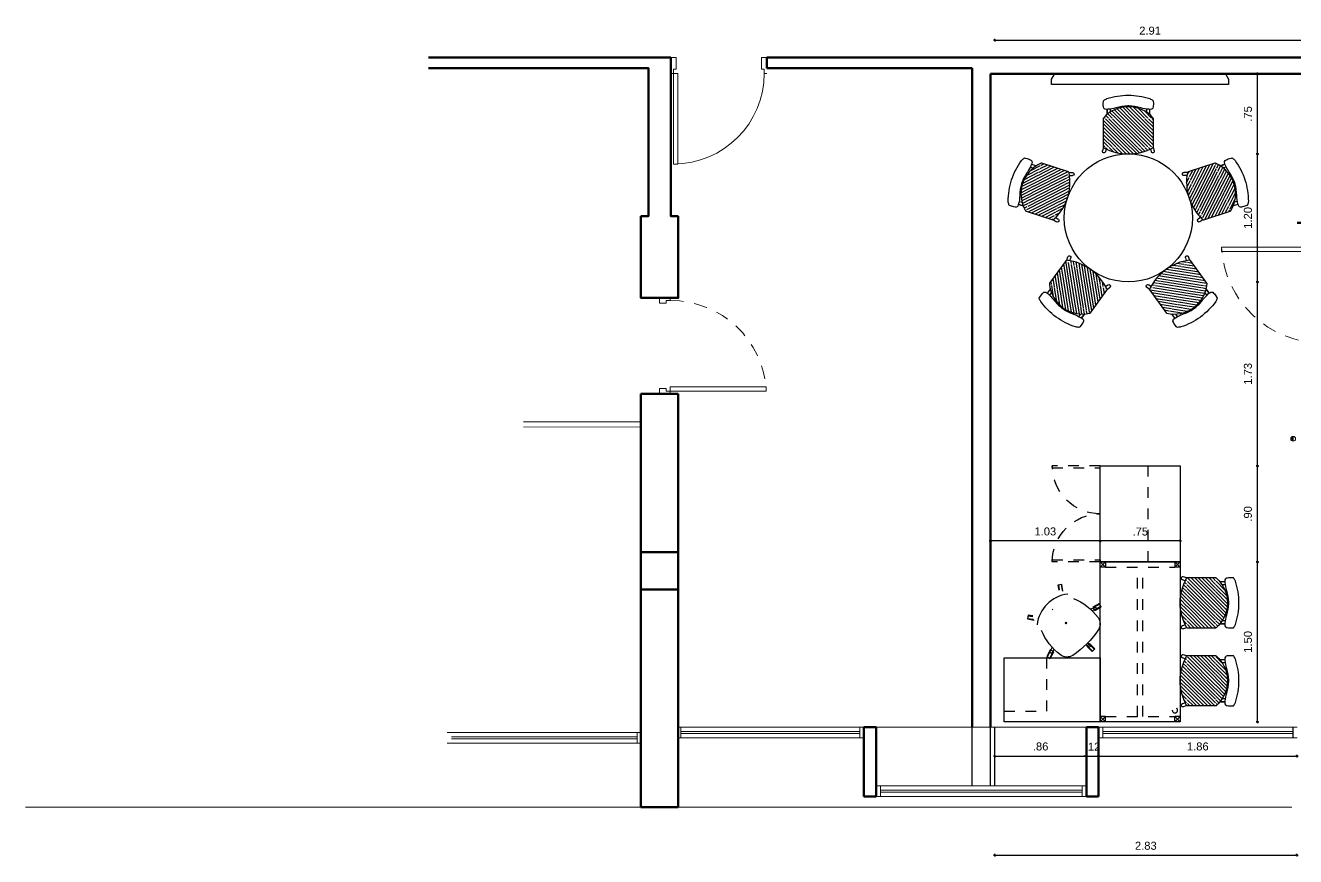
# Model space of a CAD drawing. Header units: millimetres. Extents: x -38 to 179, y -2 to 69.
# Drawn here: x 107.07 to 118.98, y -1.57 to 6.23 of the extents above; entities that cross this region are included whole.
import ezdxf

# ---------------------------------------------------------------- set-up
doc = ezdxf.new("R2010")
doc.units = ezdxf.units.MM
doc.linetypes.add('HIDDEN', pattern=[0.375, 0.25, -0.125])
doc.linetypes.add('HIDDEN2', pattern=[0.1875, 0.125, -0.0625])
doc.layers.get('0').update_dxf_attribs({"color": 255})
for name, color, linetype, lineweight in [('02 AZUL', 5, 'Continuous', 5), ('05 MAGENTA', 6, 'Continuous', 30), ('06 ROJO', 1, 'Continuous', 50), ('12 COLUMNAS', 4, 'Continuous', 70), ('14 ANTEPECHO', 3, 'Continuous', 15), ('15 DIVISIONES LIVS', 3, 'Continuous', 15), ('A_MUEBLES FIJOS', 6, 'Continuous', 5)]:
    doc.layers.add(name, color=color, linetype=linetype, lineweight=lineweight)
doc.layers.add('A_MOBILIARIO', color=6, linetype='Continuous')
doc.layers.add('X_COTAS50', color=6, linetype='Continuous')
doc.styles.add('UNAL PLANEACION', font='arial.ttf')
doc.dimstyles.new('COTAS 50', dxfattribs={"dimscale": 50, "dimtxt": 0.0015, "dimasz": 0.00025, "dimexe": 0, "dimexo": 0.00025, "dimgap": 0.001, "dimtad": 1, "dimzin": 4, "dimdsep": 46, "dimtxsty": 'UNAL PLANEACION', "dimblk": 'DIMBLK', "dimcen": 1, "dimse1": 1, "dimse2": 1, "dimclrd": 8, "dimclre": 8, "dimclrt": 256, "dimadec": 0, "dimazin": 1, "dimtfac": 1, "dimtix": 1, "dimtmove": 2, "dimatfit": 0, "dimldrblk": 'INDICE', "dimfxl": 1, "dimtolj": 1, "dimtzin": 0, "dimarcsym": 0})

# ---------------------------------------------------------------- blocks, each defined once
blk = doc.blocks.new('PT90M15')
blk.add_lwpolyline([(0.025, 0.1), (0.025, 1), (0.065, 1), (0.065, 0.1)], close=True)
for points in [[(0, 0), (0.05, 0), (0.05, 0.06), (0.025, 0.06), (0.025, 0.1), (0, 0.1)], [(0.9, 0), (0.85, 0), (0.85, 0.06), (0.875, 0.06), (0.875, 0.1), (0.9, 0.1)]]:
    blk.add_lwpolyline(points)
at = {"color": 252, "linetype": 'HIDDEN', "ltscale": 0.5}
blk.add_arc((-0.019, 0.107), 0.894, 359.542, 87.1849, dxfattribs=at)
blk = doc.blocks.new('DIMBLK')
for q in [(-1, 0), (0, 1), (1, 0), (0, -1)]:
    blk.add_line((0, 0), q)
blk.add_circle((0, 0), 0.5)
blk = doc.blocks.new('*D491')
at = {"layer": 'Defpoints', "color": 0, "transparency": 16777216}
for p in [(119.07, 6.089), (119.07, 4.377), (116.158, 4.104)]:
    blk.add_point(p, dxfattribs=at)
at = {"layer": 'X_COTAS50', "color": 8, "lineweight": -2, "transparency": 16777216}
blk.add_line((116.171, 6.089), (119.058, 6.089), dxfattribs=at)
at = {"layer": 'X_COTAS50', "color": 8, "lineweight": -2, "transparency": 16777216, "xscale": 0.0125, "yscale": 0.0125, "zscale": 0.0125, "rotation": 180}
blk.add_blockref('DIMBLK', (116.158, 6.089), dxfattribs=at)
at = {"layer": 'X_COTAS50', "color": 8, "lineweight": -2, "transparency": 16777216, "xscale": 0.0125, "yscale": 0.0125, "zscale": 0.0125}
blk.add_blockref('DIMBLK', (119.07, 6.089), dxfattribs=at)
at = {"layer": 'X_COTAS50', "transparency": 16777216, "insert": (117.614, 6.177), "char_height": 0.075, "attachment_point": 5, "style": 'UNAL PLANEACION'}
blk.add_mtext('\\A1;2.91', dxfattribs=at)
blk = doc.blocks.new('INDICE')
blk.add_line((-0.17, 0), (-1.17, 0))
blk.add_lwpolyline([(-0.52, 0.87), (-0.38, 0.93), (0, 0), (-0.38, -0.93), (-0.52, -0.87), (-0.17, 0)], close=True)
blk = doc.blocks.new('*D496')
at = {"layer": 'Defpoints', "color": 0, "transparency": 16777216}
for p in [(116.158, -0.353), (118.99, -0.898), (118.99, -1.554)]:
    blk.add_point(p, dxfattribs=at)
at = {"layer": 'X_COTAS50', "color": 8, "lineweight": -2, "transparency": 16777216}
blk.add_line((116.171, -1.554), (118.978, -1.554), dxfattribs=at)
at = {"layer": 'X_COTAS50', "color": 8, "lineweight": -2, "transparency": 16777216, "xscale": 0.0125, "yscale": 0.0125, "zscale": 0.0125, "rotation": 180}
blk.add_blockref('DIMBLK', (116.158, -1.554), dxfattribs=at)
at = {"layer": 'X_COTAS50', "color": 8, "lineweight": -2, "transparency": 16777216, "xscale": 0.0125, "yscale": 0.0125, "zscale": 0.0125}
blk.add_blockref('DIMBLK', (118.99, -1.554), dxfattribs=at)
at = {"layer": 'X_COTAS50', "transparency": 16777216, "insert": (117.574, -1.465), "char_height": 0.075, "attachment_point": 5, "style": 'UNAL PLANEACION'}
blk.add_mtext('\\A1;2.83', dxfattribs=at)
blk = doc.blocks.new('*D512')
at = {"layer": 'Defpoints', "color": 0, "transparency": 16777216}
for p in [(117.017, -0.623), (116.158, -1.034), (117.017, -1.277)]:
    blk.add_point(p, dxfattribs=at)
at = {"layer": 'X_COTAS50', "color": 8, "lineweight": -2, "transparency": 16777216}
blk.add_line((116.171, -0.623), (117.005, -0.623), dxfattribs=at)
at = {"layer": 'X_COTAS50', "color": 8, "lineweight": -2, "transparency": 16777216, "xscale": 0.0125, "yscale": 0.0125, "zscale": 0.0125, "rotation": 180}
blk.add_blockref('DIMBLK', (116.158, -0.623), dxfattribs=at)
at = {"layer": 'X_COTAS50', "color": 8, "lineweight": -2, "transparency": 16777216, "xscale": 0.0125, "yscale": 0.0125, "zscale": 0.0125}
blk.add_blockref('DIMBLK', (117.017, -0.623), dxfattribs=at)
at = {"layer": 'X_COTAS50', "transparency": 16777216, "insert": (116.588, -0.534), "char_height": 0.075, "attachment_point": 5, "style": 'UNAL PLANEACION'}
blk.add_mtext('\\A1;.86', dxfattribs=at)
blk = doc.blocks.new('*D513')
at = {"layer": 'Defpoints', "color": 0, "transparency": 16777216}
for p in [(117.132, -0.623), (117.017, -1.277), (117.132, -1.28)]:
    blk.add_point(p, dxfattribs=at)
at = {"layer": 'X_COTAS50', "color": 8, "lineweight": -2, "transparency": 16777216}
for p, q in [((117.005, -0.623), (116.992, -0.623)), ((117.017, -0.623), (117.132, -0.623)), ((117.145, -0.623), (117.157, -0.623))]:
    blk.add_line(p, q, dxfattribs=at)
at = {"layer": 'X_COTAS50', "color": 8, "lineweight": -2, "transparency": 16777216, "xscale": 0.0125, "yscale": 0.0125, "zscale": 0.0125}
blk.add_blockref('DIMBLK', (117.017, -0.623), dxfattribs=at)
at = {"layer": 'X_COTAS50', "color": 8, "lineweight": -2, "transparency": 16777216, "xscale": 0.0125, "yscale": 0.0125, "zscale": 0.0125, "rotation": 180}
blk.add_blockref('DIMBLK', (117.132, -0.623), dxfattribs=at)
at = {"layer": 'X_COTAS50', "transparency": 16777216, "insert": (117.075, -0.535), "char_height": 0.075, "attachment_point": 5, "style": 'UNAL PLANEACION'}
blk.add_mtext('\\A1;.12', dxfattribs=at)
blk = doc.blocks.new('*D514')
at = {"layer": 'Defpoints', "color": 0, "transparency": 16777216}
for p in [(118.99, -0.623), (117.132, -1.28), (118.99, -1.509)]:
    blk.add_point(p, dxfattribs=at)
at = {"layer": 'X_COTAS50', "color": 8, "lineweight": -2, "transparency": 16777216}
blk.add_line((117.145, -0.623), (118.978, -0.623), dxfattribs=at)
at = {"layer": 'X_COTAS50', "color": 8, "lineweight": -2, "transparency": 16777216, "xscale": 0.0125, "yscale": 0.0125, "zscale": 0.0125, "rotation": 180}
blk.add_blockref('DIMBLK', (117.132, -0.623), dxfattribs=at)
at = {"layer": 'X_COTAS50', "color": 8, "lineweight": -2, "transparency": 16777216, "xscale": 0.0125, "yscale": 0.0125, "zscale": 0.0125}
blk.add_blockref('DIMBLK', (118.99, -0.623), dxfattribs=at)
at = {"layer": 'X_COTAS50', "transparency": 16777216, "insert": (118.061, -0.534), "char_height": 0.075, "attachment_point": 5, "style": 'UNAL PLANEACION'}
blk.add_mtext('\\A1;1.86', dxfattribs=at)
blk = doc.blocks.new('MEDIA LUNA TOPE')
at = {"layer": 'A_MUEBLES FIJOS'}
for points in [[(98278.601, 103236.431), (98278.601, 103236.476)], [(98278.606, 103236.432), (98278.606, 103236.476)]]:
    blk.add_lwpolyline(points, dxfattribs=at)
for centre, radius in [((98278.601, 103236.454), 0.0225), ((98278.614, 103236.454), 0.0041), ((98278.614, 103236.454), 0.00268)]:
    blk.add_circle(centre, radius, dxfattribs=at)
blk = doc.blocks.new('*U13')
at = {"layer": 'A_MOBILIARIO'}
blk.add_lwpolyline([(0, 0), (0.9, 0), (0.9, 0.75), (0, 0.75)], close=True, dxfattribs=at)
at = {"layer": 'A_MOBILIARIO', "linetype": 'HIDDEN', "ltscale": 0.1}
blk.add_lwpolyline([(0, 0.45), (0.9, 0.45)], dxfattribs=at)
at = {"layer": 'A_MOBILIARIO', "color": 252, "linetype": 'HIDDEN', "ltscale": 0.1}
for points in [[(0, 0), (0, -0.45), (0.018, -0.45), (0.018, 0)], [(0.9, 0), (0.9, -0.45), (0.882, -0.45), (0.882, 0)]]:
    blk.add_lwpolyline(points, close=True, dxfattribs=at)
at = {"layer": 'A_MOBILIARIO', "color": 252, "linetype": 'HIDDEN2'}
for centre, start, end in [((0, 0), 270, 0), ((0.9, 0), 180, 270)]:
    blk.add_arc(centre, 0.45, start, end, dxfattribs=at)
blk = doc.blocks.new('MB-SO-PM')
at = {"layer": 'A_MOBILIARIO', "color": 252, "ltscale": 0.1}
for points in [[(-0.172, 0.266), (-0.199, 0.303), (-0.229, 0.282), (-0.192, 0.23)], [(-0.224, 0.285), (-0.19, 0.239)], [(-0.204, 0.3), (-0.178, 0.264)], [(0.191, 0.233), (0.227, 0.283), (0.197, 0.305), (0.17, 0.267)], [(0.202, 0.301), (0.176, 0.265)], [(0.222, 0.287), (0.189, 0.242)], [(-0.348, -0.102), (-0.282, -0.08)], [(-0.341, -0.125), (-0.274, -0.103)], [(0.341, -0.122), (0.275, -0.101)], [(0.349, -0.099), (0.282, -0.078)], [(-0.011, -0.362), (-0.011, -0.292)], [(0.013, -0.362), (0.013, -0.292)]]:
    blk.add_lwpolyline(points, dxfattribs=at)
at = {"layer": 'A_MOBILIARIO'}
for points in [[(-0.004, 0.179, -0.001549), (0.004, 0.179, -0.001549)], [(0.212, 0.114, -0.134915), (0.249, -0.175, -0.313815), (0.171, -0.258, -0.106624), (-0.17, -0.259, -0.313815), (-0.248, -0.175, -0.134915), (-0.212, 0.114)]]:
    blk.add_lwpolyline(points, format="xyb", dxfattribs=at)
for points in [[(0.012, 0), (-0.012, 0)], [(0, 0.012), (0, -0.012)]]:
    blk.add_lwpolyline(points, dxfattribs=at)
at = {"layer": 'A_MOBILIARIO', "color": 252, "ltscale": 0.1}
for points in [[(-0.339, -0.131), (-0.272, -0.109), (-0.284, -0.074), (-0.35, -0.095)], [(0.351, -0.093), (0.284, -0.072), (0.273, -0.107), (0.339, -0.129)], [(0.02, -0.362), (0.02, -0.292), (-0.017, -0.292), (-0.017, -0.362)]]:
    blk.add_lwpolyline(points, close=True, dxfattribs=at)
for points in [[(-0.254, -0.094), (-0.289, -0.104, -1.057066), (-0.293, -0.085), (-0.253, -0.07)], [(0.253, -0.07), (0.295, -0.086, -1.057066), (0.287, -0.103), (0.254, -0.094)], [(0.011, -0.277), (0.01, -0.307, -1.057066), (-0.009, -0.305), (-0.011, -0.277)]]:
    blk.add_lwpolyline(points, format="xyb", dxfattribs=at)
blk.add_arc((0, -0.076), 0.327, 51.6831, 128.4484, dxfattribs=at)
blk = doc.blocks.new('MB-SI-CT')
h = blk.add_hatch()
h.set_pattern_fill('ANSI31', color=252, scale=0.0075)
edge = h.paths.add_edge_path()
edge.add_arc((0, 0.13), 0.311, 41.3044, 138.6956, ccw=False)
edge.add_arc((0.226, 0.329), 0.0103, 0, 41.3044, ccw=False)
edge.add_line((0.236, 0.329), (0.236, 0.067))
edge.add_arc((0.226, 0.067), 0.0103, -61.5917, 0, ccw=False)
edge.add_arc((0, 0.485), 0.485, 241.5917, 298.4083, ccw=False)
edge.add_arc((-0.226, 0.067), 0.0103, 180, 241.5917, ccw=False)
edge.add_line((-0.236, 0.067), (-0.236, 0.329))
edge.add_arc((-0.226, 0.329), 0.0103, 138.6956, 180, ccw=False)
at = {"layer": 'A_MOBILIARIO', "color": 252}
for p, q in [((0.198, 0.37), (0.198, 0.417)), ((-0.233, 0.06), (-0.243, 0.028)), ((-0.207, 0.046), (-0.215, 0.02)), ((0.207, 0.046), (0.215, 0.02)), ((0.233, 0.06), (0.243, 0.028))]:
    blk.add_line(p, q, dxfattribs=at)
at = {"layer": 'A_MOBILIARIO'}
blk.add_line((0.198, 0.37), (0.198, 0.403), dxfattribs=at)
blk.add_lwpolyline([(-0.23, 0.502, 0.247322), (-0.234, 0.493), (-0.235, 0.473, 0.081502), (-0.23, 0.43, 0.224036), (-0.216, 0.419, 0.08102), (-0.192, 0.418, 0.050946), (-0.116, 0.432, -0.052412), (-0.005, 0.451, -0.014862), (0.005, 0.451, -0.052412), (0.116, 0.432, 0.050946), (0.192, 0.418, 0.08102), (0.216, 0.419, 0.224036), (0.23, 0.43, 0.081502), (0.235, 0.473), (0.234, 0.493, 0.247322), (0.23, 0.502, 0.032977), (0.202, 0.518, 0.07399), (0, 0.55, 0.07399), (-0.202, 0.518, 0.032977), (-0.23, 0.502)], format="xyb", dxfattribs=at)
blk.add_lwpolyline([(-0.234, 0.336, -0.452522), (0.234, 0.336, -0.182201), (0.236, 0.329), (0.236, 0.067, -0.275407), (0.231, 0.058, -0.253116), (-0.231, 0.058, -0.275407), (-0.236, 0.067), (-0.236, 0.329, -0.182201)], format="xyb", close=True, dxfattribs=at)
at = {"layer": 'A_MOBILIARIO', "color": 252}
for points in [[(-0.198, 0.417), (-0.198, 0.37)], [(-0.169, 0.42), (-0.169, 0.392)], [(0.169, 0.42), (0.169, 0.392)], [(0.198, 0.417), (0.198, 0.37)]]:
    blk.add_lwpolyline(points, dxfattribs=at)
for centre, start, end in [((-0.229, 0.024), 162.7298, 342.7298), ((0.229, 0.024), 197.2702, 17.2702)]:
    blk.add_arc(centre, 0.0149, start, end, dxfattribs=at)
blk = doc.blocks.new('MB-ETL-150x165')
at = {"layer": 'A_MOBILIARIO'}
for points in [[(0.75, 0), (0.75, 1.5), (0, 1.5), (0, 0)], [(0.75, 0), (1.65, 0), (1.65, 0.6), (0.75, 0.6)]]:
    blk.add_lwpolyline(points, close=True, dxfattribs=at)
at = {"layer": 'A_MOBILIARIO', "color": 252, "linetype": 'HIDDEN2', "ltscale": 0.1}
for points in [[(0, 1.5), (0.05, 1.45)], [(0, 1.45), (0.05, 1.5)], [(0, 1.45), (0.05, 1.45)], [(0.05, 1.5), (0.05, 1.45)], [(0.7, 1.5), (0.7, 1.45)], [(0.75, 1.5), (0.7, 1.45)], [(0.75, 1.45), (0.7, 1.5)], [(0.7, 1.45), (0.75, 1.45)], [(0, 0.05), (0.05, 0.05)], [(0, 0), (0.05, 0.05)], [(0, 0.05), (0.05, 0)], [(0.05, 0), (0.05, 0.05)], [(0.7, 0), (0.7, 0.05)], [(0.75, 0), (0.7, 0.05)], [(0.75, 0.05), (0.7, 0)], [(0.7, 0.05), (0.75, 0.05)]]:
    blk.add_lwpolyline(points, dxfattribs=at)
at = {"layer": 'A_MOBILIARIO', "color": 252, "linetype": 'HIDDEN2', "ltscale": 0.25}
for points in [[(0.7, 1.45), (0.05, 1.45)], [(0.35, 0.05), (0.35, 1.45)], [(0.4, 0.05), (0.4, 1.45)], [(1.65, 0.1), (1.25, 0.1), (1.25, 0.6)], [(0.7, 0.05), (0.05, 0.05)]]:
    blk.add_lwpolyline(points, dxfattribs=at)
at = {"layer": 'A_MOBILIARIO', "color": 252, "linetype": 'HIDDEN', "ltscale": 0.25}
blk.add_circle((0.05, 0.109), 0.025, dxfattribs=at)
blk = doc.blocks.new('MB-MA-120')
at = {"layer": 'A_MOBILIARIO', "color": 4}
blk.add_circle((0, 0), 0.6, dxfattribs=at)
blk = doc.blocks.new('*D465')
at = {"layer": 'Defpoints', "color": 0, "transparency": 16777216}
for p in [(117.147, 1.393), (117.147, 1.197), (117.897, -0.303)]:
    blk.add_point(p, dxfattribs=at)
at = {"layer": 'X_COTAS50', "color": 8, "lineweight": -2, "transparency": 16777216}
blk.add_line((117.885, 1.393), (117.16, 1.393), dxfattribs=at)
at = {"layer": 'X_COTAS50', "color": 8, "lineweight": -2, "transparency": 16777216, "xscale": 0.0125, "yscale": 0.0125, "zscale": 0.0125, "rotation": 180}
blk.add_blockref('DIMBLK', (117.147, 1.393), dxfattribs=at)
at = {"layer": 'X_COTAS50', "color": 8, "lineweight": -2, "transparency": 16777216, "xscale": 0.0125, "yscale": 0.0125, "zscale": 0.0125}
blk.add_blockref('DIMBLK', (117.897, 1.393), dxfattribs=at)
at = {"layer": 'X_COTAS50', "transparency": 16777216, "insert": (117.522, 1.481), "char_height": 0.075, "attachment_point": 5, "style": 'UNAL PLANEACION'}
blk.add_mtext('\\A1;.75', dxfattribs=at)
blk = doc.blocks.new('*D466')
at = {"layer": 'Defpoints', "color": 0, "transparency": 16777216}
for p in [(116.117, 1.393), (116.117, 1.287), (117.147, 1.197)]:
    blk.add_point(p, dxfattribs=at)
at = {"layer": 'X_COTAS50', "color": 8, "lineweight": -2, "transparency": 16777216}
blk.add_line((117.135, 1.393), (116.13, 1.393), dxfattribs=at)
at = {"layer": 'X_COTAS50', "color": 8, "lineweight": -2, "transparency": 16777216, "xscale": 0.0125, "yscale": 0.0125, "zscale": 0.0125, "rotation": 180}
blk.add_blockref('DIMBLK', (116.117, 1.393), dxfattribs=at)
at = {"layer": 'X_COTAS50', "color": 8, "lineweight": -2, "transparency": 16777216, "xscale": 0.0125, "yscale": 0.0125, "zscale": 0.0125}
blk.add_blockref('DIMBLK', (117.147, 1.393), dxfattribs=at)
at = {"layer": 'X_COTAS50', "transparency": 16777216, "insert": (116.632, 1.482), "char_height": 0.075, "attachment_point": 5, "style": 'UNAL PLANEACION'}
blk.add_mtext('\\A1;1.03', dxfattribs=at)
blk = doc.blocks.new('*D467')
at = {"layer": 'Defpoints', "color": 0, "transparency": 16777216}
for p in [(117.897, 1.197), (118.62, 1.197), (117.897, -0.303)]:
    blk.add_point(p, dxfattribs=at)
at = {"layer": 'X_COTAS50', "color": 8, "lineweight": -2, "transparency": 16777216}
blk.add_line((118.62, -0.29), (118.62, 1.185), dxfattribs=at)
at = {"layer": 'X_COTAS50', "color": 8, "lineweight": -2, "transparency": 16777216, "xscale": 0.0125, "yscale": 0.0125, "zscale": 0.0125}
for p, rotation in [((118.62, 1.197), 90), ((118.62, -0.303), 270)]:
    blk.add_blockref('DIMBLK', p, dxfattribs=dict(at, rotation=rotation))
at = {"layer": 'X_COTAS50', "transparency": 16777216, "insert": (118.531, 0.447), "char_height": 0.075, "attachment_point": 5, "rotation": 90, "style": 'UNAL PLANEACION'}
blk.add_mtext('\\A1;1.50', dxfattribs=at)
blk = doc.blocks.new('*D468')
at = {"layer": 'Defpoints', "color": 0, "transparency": 16777216}
for p in [(117.897, 2.097), (118.62, 2.097), (117.897, 1.197)]:
    blk.add_point(p, dxfattribs=at)
at = {"layer": 'X_COTAS50', "color": 8, "lineweight": -2, "transparency": 16777216}
blk.add_line((118.62, 1.21), (118.62, 2.085), dxfattribs=at)
at = {"layer": 'X_COTAS50', "color": 8, "lineweight": -2, "transparency": 16777216, "xscale": 0.0125, "yscale": 0.0125, "zscale": 0.0125}
for p, rotation in [((118.62, 2.097), 90), ((118.62, 1.197), 270)]:
    blk.add_blockref('DIMBLK', p, dxfattribs=dict(at, rotation=rotation))
at = {"layer": 'X_COTAS50', "transparency": 16777216, "insert": (118.531, 1.647), "char_height": 0.075, "attachment_point": 5, "rotation": 90, "style": 'UNAL PLANEACION'}
blk.add_mtext('\\A1;.90', dxfattribs=at)
blk = doc.blocks.new('*D469')
at = {"layer": 'Defpoints', "color": 0, "transparency": 16777216}
for p in [(117.41, 3.822), (118.62, 3.822), (117.897, 2.097)]:
    blk.add_point(p, dxfattribs=at)
at = {"layer": 'X_COTAS50', "color": 8, "lineweight": -2, "transparency": 16777216}
blk.add_line((118.62, 2.11), (118.62, 3.81), dxfattribs=at)
at = {"layer": 'X_COTAS50', "color": 8, "lineweight": -2, "transparency": 16777216, "xscale": 0.0125, "yscale": 0.0125, "zscale": 0.0125}
for p, rotation in [((118.62, 3.822), 90), ((118.62, 2.097), 270)]:
    blk.add_blockref('DIMBLK', p, dxfattribs=dict(at, rotation=rotation))
at = {"layer": 'X_COTAS50', "transparency": 16777216, "insert": (118.531, 2.96), "char_height": 0.075, "attachment_point": 5, "rotation": 90, "style": 'UNAL PLANEACION'}
blk.add_mtext('\\A1;1.73', dxfattribs=at)
blk = doc.blocks.new('*D470')
at = {"layer": 'Defpoints', "color": 0, "transparency": 16777216}
for p in [(117.41, 5.022), (118.62, 5.022), (117.41, 3.822)]:
    blk.add_point(p, dxfattribs=at)
at = {"layer": 'X_COTAS50', "color": 8, "lineweight": -2, "transparency": 16777216}
blk.add_line((118.62, 3.835), (118.62, 5.01), dxfattribs=at)
at = {"layer": 'X_COTAS50', "color": 8, "lineweight": -2, "transparency": 16777216, "xscale": 0.0125, "yscale": 0.0125, "zscale": 0.0125}
for p, rotation in [((118.62, 5.022), 90), ((118.62, 3.822), 270)]:
    blk.add_blockref('DIMBLK', p, dxfattribs=dict(at, rotation=rotation))
at = {"layer": 'X_COTAS50', "transparency": 16777216, "insert": (118.531, 4.422), "char_height": 0.075, "attachment_point": 5, "rotation": 90, "style": 'UNAL PLANEACION'}
blk.add_mtext('\\A1;1.20', dxfattribs=at)
blk = doc.blocks.new('*D471')
at = {"layer": 'Defpoints', "color": 0, "transparency": 16777216}
for p in [(116.097, 5.772), (118.62, 5.772), (117.41, 5.022)]:
    blk.add_point(p, dxfattribs=at)
at = {"layer": 'X_COTAS50', "color": 8, "lineweight": -2, "transparency": 16777216}
blk.add_line((118.62, 5.035), (118.62, 5.76), dxfattribs=at)
at = {"layer": 'X_COTAS50', "color": 8, "lineweight": -2, "transparency": 16777216, "xscale": 0.0125, "yscale": 0.0125, "zscale": 0.0125}
for p, rotation in [((118.62, 5.772), 90), ((118.62, 5.022), 270)]:
    blk.add_blockref('DIMBLK', p, dxfattribs=dict(at, rotation=rotation))
at = {"layer": 'X_COTAS50', "transparency": 16777216, "insert": (118.531, 5.397), "char_height": 0.075, "attachment_point": 5, "rotation": 90, "style": 'UNAL PLANEACION'}
blk.add_mtext('\\A1;.75', dxfattribs=at)

msp = doc.modelspace()

# ---------------------------------------------------------------- linework, layer by layer
at = {"layer": '02 AZUL'}
for p, q in [((113.217, -0.453), (113.217, -0.353)), ((113.217, -0.453), (113.217, -0.353)), ((113.217, -0.453), (113.217, -0.353)), ((117.172, -0.453), (117.172, -0.353)), ((117.172, -0.453), (117.172, -0.353)), ((118.953, -0.453), (118.953, -0.353)), ((118.955, -0.453), (118.955, -0.353)), ((118.955, -0.453), (118.955, -0.353)), ((111.067, -0.443), (112.805, -0.443)), ((111.067, -0.443), (112.805, -0.443)), ((111.067, -0.443), (112.805, -0.443)), ((111.067, -0.463), (112.805, -0.463)), ((111.067, -0.463), (112.805, -0.463)), ((111.067, -0.463), (112.805, -0.463)), ((112.805, -0.503), (112.805, -0.403)), ((112.805, -0.503), (112.805, -0.403)), ((112.805, -0.503), (112.805, -0.403)), ((114.892, -0.393), (113.217, -0.393)), ((114.892, -0.393), (113.217, -0.393)), ((114.892, -0.393), (113.217, -0.393)), ((114.892, -0.413), (113.217, -0.413)), ((114.892, -0.413), (113.217, -0.413)), ((114.892, -0.413), (113.217, -0.413)), ((117.172, -0.393), (118.955, -0.393)), ((117.172, -0.393), (118.955, -0.393)), ((117.172, -0.393), (118.955, -0.393)), ((117.172, -0.413), (118.955, -0.413)), ((117.172, -0.413), (118.955, -0.413)), ((117.172, -0.413), (118.955, -0.413)), ((115.087, -1.003), (115.087, -0.903)), ((115.087, -1.003), (115.087, -0.903)), ((115.087, -1.003), (115.087, -0.903)), ((116.977, -0.943), (115.087, -0.943)), ((116.977, -0.943), (115.087, -0.943)), ((116.977, -0.943), (115.087, -0.943)), ((115.982, -0.903), (116.082, -0.903)), ((115.982, -0.903), (116.082, -0.903)), ((116.977, -1.003), (116.977, -0.903)), ((116.977, -1.003), (116.977, -0.903)), ((116.977, -1.003), (116.977, -0.903)), ((116.977, -0.963), (115.087, -0.963)), ((116.977, -0.963), (115.087, -0.963)), ((116.977, -0.963), (115.087, -0.963))]:
    msp.add_line(p, q, dxfattribs=at)
for points in [[(113.122, 5.927), (113.172, 5.927), (113.172, 5.817), (113.147, 5.817), (113.147, 5.777), (113.122, 5.777)], [(113.122, 5.927), (113.172, 5.927), (113.172, 5.817), (113.147, 5.817), (113.147, 5.777), (113.122, 5.777)], [(113.122, 5.927), (113.172, 5.927), (113.172, 5.817), (113.147, 5.817), (113.147, 5.777), (113.122, 5.777)], [(114.022, 5.927), (113.972, 5.927), (113.972, 5.817), (113.997, 5.817), (113.997, 5.777), (114.022, 5.777)], [(114.022, 5.927), (113.972, 5.927), (113.972, 5.817), (113.997, 5.817), (113.997, 5.777), (114.022, 5.777)], [(114.022, 5.927), (113.972, 5.927), (113.972, 5.817), (113.997, 5.817), (113.997, 5.777), (114.022, 5.777)]]:
    msp.add_lwpolyline(points, dxfattribs=at)
msp.add_lwpolyline([(113.147, 5.777), (113.147, 4.927), (113.187, 4.927), (113.187, 5.777)], close=True, dxfattribs=at)
msp.add_lwpolyline([(113.147, 5.777), (113.147, 4.927), (113.187, 4.927), (113.187, 5.777)], close=True, dxfattribs=at)
msp.add_lwpolyline([(113.147, 5.777), (113.147, 4.927), (113.187, 4.927), (113.187, 5.777)], close=True, dxfattribs=at)
at = {"layer": '02 AZUL', "ltscale": 0.1}
msp.add_lwpolyline([(114.892, -0.413), (114.892, -0.453), (114.892, -0.353)], dxfattribs=at)
msp.add_lwpolyline([(114.892, -0.413), (114.892, -0.453), (114.892, -0.353)], dxfattribs=at)
msp.add_lwpolyline([(114.892, -0.413), (114.892, -0.453), (114.892, -0.353)], dxfattribs=at)
at = {"layer": '02 AZUL'}
msp.add_arc((113.147, 5.777), 0.85, 270, 0, dxfattribs=at)
msp.add_arc((113.147, 5.777), 0.85, 270, 0, dxfattribs=at)
msp.add_arc((113.147, 5.777), 0.85, 270, 0, dxfattribs=at)
at = {"layer": '05 MAGENTA'}
for p, q in [((115.947, -0.903), (115.947, -0.353)), ((115.947, -0.903), (115.947, -0.353)), ((115.947, -0.903), (115.947, -0.353)), ((116.117, -0.903), (116.117, -0.353)), ((116.117, -0.903), (116.117, -0.353)), ((116.158, -0.903), (116.158, -0.353))]:
    msp.add_line(p, q, dxfattribs=at)
at = {"layer": '06 ROJO'}
for p, q in [((110.852, 5.927), (113.122, 5.927)), ((110.852, 5.927), (113.122, 5.927)), ((110.852, 5.927), (113.122, 5.927)), ((114.022, 5.927), (121.247, 5.927)), ((114.022, 5.927), (121.247, 5.927)), ((114.022, 5.927), (121.247, 5.927)), ((110.852, 5.827), (112.842, 5.827)), ((110.852, 5.827), (112.842, 5.827)), ((110.852, 5.827), (112.842, 5.827)), ((114.022, 5.827), (115.947, 5.827)), ((114.022, 5.827), (115.947, 5.827)), ((114.022, 5.827), (115.947, 5.827)), ((115.947, 5.827), (115.947, -0.353)), ((115.947, 5.827), (115.947, -0.353)), ((115.947, 5.827), (115.947, -0.353)), ((116.117, 5.772), (116.117, -0.353)), ((116.117, 5.772), (118.922, 5.772)), ((113.192, 2.772), (112.842, 2.772)), ((112.842, 2.772), (112.842, 1.287)), ((113.192, 2.772), (112.842, 2.772)), ((112.842, 2.772), (112.842, 1.287)), ((113.192, 2.772), (112.842, 2.772)), ((112.842, 2.772), (112.842, 1.287)), ((113.192, 1.287), (113.192, 2.772)), ((113.192, 1.287), (113.192, 2.772)), ((113.192, 1.287), (113.192, 2.772)), ((112.842, -1.103), (112.842, 0.937)), ((112.842, -1.103), (112.842, 0.937)), ((112.842, -1.103), (112.842, 0.937)), ((114.932, -1.003), (114.932, -0.353)), ((114.932, -0.353), (115.047, -0.353)), ((114.932, -1.003), (114.932, -0.353)), ((114.932, -0.353), (115.047, -0.353)), ((114.932, -1.003), (114.932, -0.353)), ((114.932, -0.353), (115.047, -0.353)), ((115.047, -1.003), (115.047, -0.353)), ((115.047, -1.003), (115.047, -0.353)), ((115.047, -1.003), (115.047, -0.353)), ((117.017, -0.353), (117.132, -0.353)), ((117.017, -1.003), (117.017, -0.353)), ((117.017, -1.003), (117.017, -0.353)), ((117.017, -1.003), (117.017, -0.353)), ((117.132, -1.003), (117.132, -0.353)), ((117.132, -1.003), (117.132, -0.353)), ((117.132, -1.003), (117.132, -0.353)), ((114.932, -1.003), (115.047, -1.003)), ((114.932, -1.003), (115.047, -1.003)), ((114.932, -1.003), (115.047, -1.003)), ((117.017, -1.003), (117.132, -1.003)), ((117.017, -1.003), (117.132, -1.003)), ((117.017, -1.003), (117.132, -1.003)), ((112.842, -1.103), (113.192, -1.103)), ((112.842, -1.103), (113.192, -1.103)), ((112.842, -1.103), (113.192, -1.103))]:
    msp.add_line(p, q, dxfattribs=at)
for points in [[(113.122, 5.827), (113.122, 5.927)], [(113.122, 5.827), (113.122, 5.927)], [(113.122, 5.827), (113.122, 5.927)], [(114.022, 5.827), (114.022, 5.927)], [(114.022, 5.827), (114.022, 5.927)], [(114.022, 5.827), (114.022, 5.927)], [(112.842, 5.827), (112.912, 5.827), (112.912, 4.437), (112.842, 4.437)], [(112.842, 5.827), (112.912, 5.827), (112.912, 4.437), (112.842, 4.437)], [(112.842, 5.827), (112.912, 5.827), (112.912, 4.437), (112.842, 4.437)], [(113.122, 5.827), (113.122, 5.827), (113.122, 4.437), (113.192, 4.437)], [(113.122, 5.827), (113.122, 5.827), (113.122, 4.437), (113.192, 4.437)], [(113.122, 5.827), (113.122, 5.827), (113.122, 4.437), (113.192, 4.437)], [(118.903, 5.772), (119.082, 5.772), (119.082, 4.377), (118.992, 4.377)], [(112.842, 4.437), (112.842, 3.672), (113.192, 3.672), (113.192, 4.437)], [(112.842, 4.437), (112.842, 3.672), (113.192, 3.672), (113.192, 4.437)], [(112.842, 4.437), (112.842, 3.672), (113.192, 3.672), (113.192, 4.437)], [(113.192, 1.937), (113.192, 1.937)], [(113.192, 1.937), (113.192, 1.937)], [(113.192, 1.937), (113.192, 1.937)], [(113.192, -1.103), (113.192, 0.937)], [(113.192, -1.103), (113.192, 0.937)], [(113.192, -1.103), (113.192, 0.937)]]:
    msp.add_lwpolyline(points, dxfattribs=at)
at = {"layer": '12 COLUMNAS'}
msp.add_lwpolyline([(112.842, 1.287), (112.842, 0.937), (113.192, 0.937), (113.192, 1.287)], close=True, dxfattribs=at)
msp.add_lwpolyline([(112.842, 1.287), (112.842, 0.937), (113.192, 0.937), (113.192, 1.287)], close=True, dxfattribs=at)
msp.add_lwpolyline([(112.842, 1.287), (112.842, 0.937), (113.192, 0.937), (113.192, 1.287)], close=True, dxfattribs=at)
at = {"layer": '14 ANTEPECHO'}
for p, q in [((114.932, -0.353), (113.192, -0.353)), ((114.932, -0.353), (113.192, -0.353)), ((114.932, -0.353), (113.192, -0.353)), ((117.132, -0.353), (118.992, -0.353)), ((111.027, -0.403), (112.842, -0.403)), ((111.027, -0.403), (112.842, -0.403)), ((111.027, -0.403), (112.842, -0.403)), ((114.932, -0.453), (113.192, -0.453)), ((114.932, -0.453), (113.192, -0.453)), ((114.932, -0.453), (113.192, -0.453)), ((117.132, -0.453), (118.992, -0.453)), ((117.132, -0.453), (118.992, -0.453)), ((117.132, -0.453), (118.992, -0.453)), ((111.027, -0.503), (112.842, -0.503)), ((111.027, -0.503), (112.842, -0.503)), ((111.027, -0.503), (112.842, -0.503)), ((117.017, -0.903), (115.047, -0.903)), ((117.017, -0.903), (115.047, -0.903)), ((117.017, -0.903), (115.047, -0.903)), ((117.017, -1.003), (115.047, -1.003)), ((117.017, -1.003), (115.047, -1.003)), ((117.017, -1.003), (115.047, -1.003)), ((107.072, -1.103), (112.842, -1.103)), ((113.177, -1.103), (118.942, -1.103)), ((113.177, -1.103), (118.942, -1.103)), ((113.177, -1.103), (118.942, -1.103))]:
    msp.add_line(p, q, dxfattribs=at)
at = {"layer": '15 DIVISIONES LIVS'}
for p, q in [((111.742, 2.511), (112.842, 2.511)), ((111.742, 2.511), (112.842, 2.511)), ((111.742, 2.511), (112.842, 2.511)), ((111.742, 2.462), (112.842, 2.461)), ((111.742, 2.462), (112.842, 2.461)), ((111.742, 2.462), (112.842, 2.461)), ((115.032, -0.353), (117.032, -0.353)), ((115.032, -0.353), (117.032, -0.353)), ((115.032, -0.353), (117.032, -0.353))]:
    msp.add_line(p, q, dxfattribs=at)
at = {"layer": 'A_MOBILIARIO', "color": 6, "ltscale": 0.5}
msp.add_lwpolyline([(118.35, 5.672), (116.69, 5.672), (116.69, 5.722), (116.72, 5.772), (118.32, 5.772), (118.35, 5.722)], close=True, dxfattribs=at)

# ---------------------------------------------------------------- block references
at = {"layer": '02 AZUL', "xscale": -1.05793444889465, "yscale": 1.05793444889465, "zscale": 1.05793444889465, "rotation": 90}
msp.add_blockref('PT90M15', (119.342, 4.175), dxfattribs=at)
at = {"layer": '02 AZUL', "xscale": -1, "rotation": 270}
msp.add_blockref('PT90M15', (113.017, 2.772), dxfattribs=at)
msp.add_blockref('PT90M15', (113.017, 2.772), dxfattribs=at)
msp.add_blockref('PT90M15', (113.017, 2.772), dxfattribs=at)
at = {"layer": 'A_MOBILIARIO', "xscale": -1}
for name, p in [('MB-SI-CT', (117.41, 5.022)), ('MB-ETL-150x165', (117.897, -0.303))]:
    msp.add_blockref(name, p, dxfattribs=at)
for name, p, rotation in [('MB-SI-CT', (116.839, 4.608), 72.00000000000006), ('MB-SI-CT', (117.98, 4.608), 288.0000000000001), ('MB-SI-CT', (117.057, 3.937), 144), ('MB-SI-CT', (117.762, 3.937), 216), ('*U13', (117.147, 1.197), 270.0000000000001)]:
    msp.add_blockref(name, p, dxfattribs=dict(at, rotation=rotation))
at = {"layer": 'A_MOBILIARIO'}
msp.add_blockref('MB-MA-120', (117.41, 4.422), dxfattribs=at)
for name, p, rotation in [('MB-SO-PM', (116.826, 0.624), 44.99999999999996), ('MB-SI-CT', (117.897, 0.813), 270), ('MB-SI-CT', (117.897, 0.082), 270)]:
    msp.add_blockref(name, p, dxfattribs=dict(at, rotation=rotation))
at = {"layer": 'A_MUEBLES FIJOS', "xscale": -1}
msp.add_blockref('MEDIA LUNA TOPE', (98397.556, -103234.103), dxfattribs=at)

# ---------------------------------------------------------------- dimensions: what is measured, and where the dimension line sits
at = {"layer": 'X_COTAS50'}
for base, p1, p2, picture, middle in [((119.07, 6.089), (116.158, 4.104), (119.07, 4.377), '*D491', (117.614, 6.177)), ((118.99, -1.554), (116.158, -0.353), (118.99, -0.898), '*D496', (117.574, -1.465)), ((117.017, -0.623), (116.158, -1.034), (117.017, -1.277), '*D512', (116.588, -0.534)), ((117.132404939, -0.62254919), (117.017404939, -1.276502448), (117.132404939, -1.28041689), '*D513', (117.074904939, -0.534895711)), ((118.99, -0.623), (117.132, -1.28), (118.99, -1.509), '*D514', (118.061, -0.534))]:
    dim = msp.add_linear_dim(base=base, p1=p1, p2=p2, dimstyle='COTAS 50', dxfattribs=at)
    dim.commit()
    dim.dimension.update_dxf_attribs({"geometry": picture, "text_midpoint": middle})
for base, p1, p2, angle, picture, middle in [((118.62, 5.772), (117.41, 5.022), (116.097, 5.772), 90, '*D471', (118.531, 5.397)), ((118.62, 5.022), (117.41, 3.822), (117.41, 5.022), 90, '*D470', (118.531, 4.422)), ((118.619588371, 3.82245718), (117.897404939, 2.09745718), (117.409765123, 3.82245718), 90, '*D469', (118.531269817, 2.95995718)), ((118.62, 2.097), (117.897, 1.197), (117.897, 2.097), 90, '*D468', (118.531, 1.647)), ((116.117, 1.393), (117.147, 1.197), (116.117, 1.287), 180, '*D466', (116.632, 1.482)), ((117.147, 1.393), (117.897, -0.303), (117.147, 1.197), 180, '*D465', (117.522, 1.481)), ((118.62, 1.197), (117.897, -0.303), (117.897, 1.197), 90, '*D467', (118.531, 0.447))]:
    dim = msp.add_linear_dim(base=base, p1=p1, p2=p2, angle=angle, dimstyle='COTAS 50', dxfattribs=at)
    dim.commit()
    dim.dimension.update_dxf_attribs({"geometry": picture, "text_midpoint": middle})

doc.saveas('drawing.dxf')
